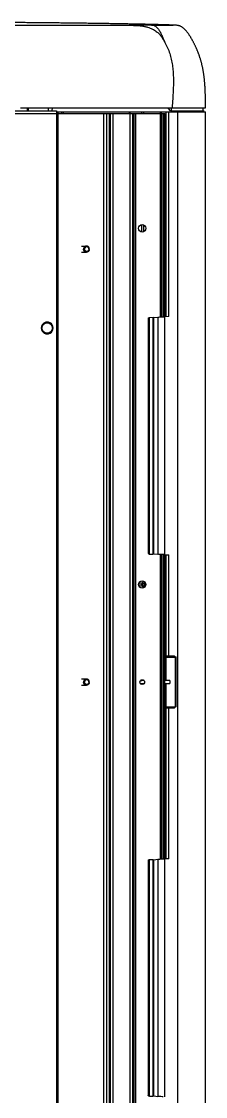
# Model space of a CAD drawing. Extents: x 544 to 914, y -40 to 56.
# Drawn here: x 645.799 to 645.923, y 27.341 to 28.065 of the extents above; entities that cross this region are included whole.
import ezdxf

# ---------------------------------------------------------------- set-up
doc = ezdxf.new("R2010")
doc.units = 0
doc.header["$LTSCALE"] = 0.5
doc.header["$MEASUREMENT"] = 0
doc.layers.get('0').update_dxf_attribs({"linetype": 'CONTINUOUS'})

# ---------------------------------------------------------------- blocks, each defined once
blk = doc.blocks.new('60k')
at = {"color": 1, "linetype": 'Continuous'}
for p, q in [((326.70579, -35.2721), (326.70579, -35.87335)), ((326.7076, -35.6989), (326.7076, -35.80025)), ((326.7096, -35.77604), (326.7096, -35.90086)), ((326.7076, -35.78061), (326.7096, -35.7806)), ((326.7076, -35.7807), (326.7096, -35.78069)), ((326.7096, -35.78119), (326.7076, -35.7812)), ((326.55782, -35.79203), (326.55782, -35.79591)), ((326.56483, -35.79203), (326.56483, -35.79591)), ((326.7096, -35.79456), (326.7076, -35.79455)), ((326.7096, -35.79464), (326.7076, -35.79463)), ((326.7096, -35.79723), (326.7076, -35.79722)), ((326.7076, -35.80025), (325.17473, -35.80025)), ((325.17654, -35.80141), (326.70579, -35.80141)), ((326.70579, -35.80149), (326.7068, -35.80149)), ((326.7068, -35.8037), (326.70579, -35.8037)), ((326.7068, -35.80481), (326.70579, -35.80481)), ((326.7068, -35.80025), (326.7068, -35.90085)), ((326.32081, -35.81716), (326.32081, -35.82048)), ((326.32495, -35.81716), (326.32495, -35.82048)), ((326.61235, -35.81715), (326.61235, -35.82048)), ((326.61649, -35.81716), (326.61649, -35.82048)), ((325.17654, -35.83231), (326.70579, -35.83231)), ((326.70579, -35.83402), (325.17654, -35.83402)), ((325.17654, -35.83602), (326.70579, -35.83602)), ((325.17654, -35.83672), (326.70579, -35.83672)), ((325.17654, -35.83852), (326.70579, -35.83852)), ((326.7068, -35.84928), (326.70579, -35.84928)), ((325.17654, -35.85005), (326.70579, -35.85005)), ((325.17654, -35.85184), (326.70579, -35.85184)), ((325.17654, -35.85263), (326.70579, -35.85263)), ((326.70579, -35.85363), (325.17654, -35.85363)), ((326.32188, -35.85685), (326.32188, -35.85934)), ((326.32388, -35.85934), (326.32388, -35.85685)), ((326.3865, -35.85676), (326.3907, -35.85676)), ((326.7068, -35.84976), (326.70579, -35.84976)), ((326.76595, -35.85431), (326.76595, -35.85424)), ((326.04404, -35.863), (326.04398, -35.86558)), ((326.04429, -35.86231), (326.04404, -35.863)), ((326.04404, -35.863), (326.20338, -35.863)), ((326.20313, -35.86231), (326.04429, -35.86231)), ((326.20306, -35.86222), (326.04435, -35.86222)), ((326.20313, -35.86231), (326.20338, -35.863)), ((326.20338, -35.863), (326.20343, -35.86558)), ((326.32132, -35.85775), (326.32174, -35.85775)), ((326.32175, -35.85696), (326.32174, -35.85775)), ((326.32174, -35.85775), (326.32174, -35.85922)), ((326.324, -35.85696), (326.32402, -35.85775)), ((326.32402, -35.85922), (326.32402, -35.85775)), ((326.32402, -35.85775), (326.32444, -35.85775)), ((326.38979, -35.85944), (326.38741, -35.85944)), ((326.40912, -35.863), (326.40906, -35.86558)), ((326.40937, -35.86231), (326.40912, -35.863)), ((326.40912, -35.863), (326.56846, -35.863)), ((326.56821, -35.86231), (326.40937, -35.86231)), ((326.56815, -35.86222), (326.40943, -35.86222)), ((326.56821, -35.86231), (326.56846, -35.863)), ((326.56846, -35.863), (326.56851, -35.86558)), ((326.63095, -35.85756), (326.62594, -35.85756)), ((326.6308, -35.85897), (326.6261, -35.85897)), ((326.7068, -35.85756), (326.70579, -35.85756)), ((326.7068, -35.85897), (326.70579, -35.85897)), ((326.04421, -35.86588), (326.04387, -35.86861)), ((326.20355, -35.86861), (326.04387, -35.86861)), ((326.04398, -35.86558), (326.20343, -35.86558)), ((326.04421, -35.86588), (326.20321, -35.86588)), ((326.2032, -35.86578), (326.20321, -35.86588)), ((326.20321, -35.86588), (326.20355, -35.86861)), ((326.20371, -35.87039), (326.40879, -35.87039)), ((326.20376, -35.87136), (326.40873, -35.87136)), ((326.40929, -35.86588), (326.40895, -35.86861)), ((326.56863, -35.86861), (326.40895, -35.86861)), ((326.40906, -35.86558), (326.56851, -35.86558)), ((326.40929, -35.86588), (326.56829, -35.86588)), ((326.56828, -35.86578), (326.56829, -35.86588)), ((326.56829, -35.86588), (326.56863, -35.86861)), ((326.56879, -35.87039), (326.70579, -35.87039)), ((326.56885, -35.87136), (326.70579, -35.87136)), ((326.70579, -35.87056), (326.7068, -35.87056)), ((326.70579, -35.87108), (326.7068, -35.87108)), ((326.20383, -35.87326), (326.04358, -35.87326)), ((326.20383, -35.87257), (326.40866, -35.87257)), ((326.20389, -35.87615), (326.20383, -35.87326)), ((326.20383, -35.87335), (326.40866, -35.87335)), ((326.20383, -35.87394), (326.20622, -35.87394)), ((326.20383, -35.87421), (326.30524, -35.87421)), ((326.20389, -35.87615), (326.30573, -35.87615)), ((326.20642, -35.87335), (326.20622, -35.87394)), ((326.30523, -35.87972), (326.30523, -35.87615)), ((326.30524, -35.87421), (326.30525, -35.87335)), ((326.30583, -35.87375), (326.30573, -35.87972)), ((326.30573, -35.87972), (326.30573, -35.87615)), ((326.30574, -35.8747), (326.30576, -35.87335)), ((326.30583, -35.87335), (326.30583, -35.87375)), ((326.30621, -35.87363), (326.30633, -35.87362)), ((326.30633, -35.87423), (326.30623, -35.88027)), ((326.30633, -35.87335), (326.30633, -35.87423)), ((326.30633, -35.87362), (326.32169, -35.87362)), ((326.30633, -35.87423), (326.3217, -35.87423)), ((326.32169, -35.87362), (326.32169, -35.87335)), ((326.32169, -35.87362), (326.32169, -35.87388)), ((326.32187, -35.87335), (326.32188, -35.8768)), ((326.32388, -35.8768), (326.32188, -35.8768)), ((326.32388, -35.8768), (326.32388, -35.87335)), ((326.32406, -35.87423), (326.32388, -35.8768)), ((326.32406, -35.87423), (326.33942, -35.87423)), ((326.32407, -35.87362), (326.33942, -35.87362)), ((326.33942, -35.87423), (326.33942, -35.87335)), ((326.33955, -35.87363), (326.33942, -35.87362)), ((326.33953, -35.88027), (326.33942, -35.87423)), ((326.33992, -35.87375), (326.33992, -35.87335)), ((326.34003, -35.87972), (326.33992, -35.87375)), ((326.34, -35.87335), (326.34002, -35.8747)), ((326.34003, -35.87615), (326.34003, -35.87972)), ((326.34003, -35.87615), (326.4086, -35.87615)), ((326.34051, -35.87335), (326.34052, -35.87421)), ((326.34052, -35.87421), (326.40866, -35.87421)), ((326.34053, -35.87615), (326.34053, -35.87972)), ((326.40607, -35.87335), (326.40627, -35.87394)), ((326.40627, -35.87394), (326.40866, -35.87394)), ((326.40866, -35.87326), (326.4086, -35.87615)), ((326.56891, -35.87326), (326.40866, -35.87326)), ((326.56891, -35.87257), (326.70579, -35.87257)), ((326.56897, -35.87615), (326.56891, -35.87326)), ((326.56891, -35.87335), (326.70579, -35.87335)), ((326.56891, -35.87394), (326.5713, -35.87394)), ((326.56891, -35.87421), (326.7068, -35.87421)), ((326.56897, -35.87615), (326.7068, -35.87615)), ((326.5715, -35.87335), (326.5713, -35.87394)), ((326.7076, -35.87731), (326.7091, -35.87581)), ((326.7076, -35.87731), (326.7076, -35.89936)), ((326.7076, -35.87781), (326.7096, -35.87781)), ((326.7096, -35.87581), (326.7091, -35.87581)), ((325.17573, -35.8822), (326.7068, -35.8822)), ((326.30523, -35.87972), (326.30573, -35.87972)), ((326.30623, -35.88076), (326.30623, -35.88027)), ((326.33953, -35.88027), (326.30623, -35.88027)), ((326.33953, -35.88076), (326.30623, -35.88076)), ((326.33953, -35.88076), (326.33953, -35.88027)), ((326.34053, -35.87972), (326.34003, -35.87972)), ((326.70745, -35.89761), (326.7068, -35.8976)), ((326.70785, -35.89941), (326.7068, -35.89941)), ((326.70745, -35.89747), (326.70745, -35.89761)), ((326.7076, -35.89937), (326.7096, -35.89937)), ((326.70785, -35.89937), (326.70785, -35.89941)), ((325.94167, -35.90086), (326.7068, -35.90086))]:
    blk.add_line(p, q, dxfattribs=at)
for points in [[(326.04421, -35.86588), (326.04422, -35.86578), (326.04423, -35.86566), (326.04423, -35.86558)], [(326.40929, -35.86588), (326.4093, -35.86578), (326.40931, -35.86566), (326.40931, -35.86558)], [(326.30524, -35.87421), (326.30537, -35.87423), (326.30549, -35.87428), (326.30559, -35.87435), (326.30567, -35.87445), (326.30572, -35.87457), (326.30574, -35.8747)], [(326.30583, -35.87375), (326.30585, -35.87371), (326.3059, -35.87368), (326.30598, -35.87366), (326.30609, -35.87364), (326.30621, -35.87363)], [(326.30633, -35.87423), (326.30621, -35.87421), (326.30608, -35.87417), (326.30598, -35.87409), (326.3059, -35.87399), (326.30585, -35.87387), (326.30583, -35.87375)], [(326.32169, -35.87388), (326.32169, -35.874), (326.32169, -35.87411), (326.32169, -35.87418), (326.3217, -35.87423)], [(326.32406, -35.87423), (326.32406, -35.87418), (326.32407, -35.87411), (326.32407, -35.874), (326.32407, -35.87388), (326.32407, -35.87376), (326.32407, -35.87335)], [(326.33992, -35.87375), (326.33991, -35.87387), (326.33986, -35.87399), (326.33978, -35.87409), (326.33967, -35.87417), (326.33955, -35.87421), (326.33942, -35.87423)], [(326.33992, -35.87375), (326.33991, -35.87371), (326.33986, -35.87368), (326.33978, -35.87366), (326.33967, -35.87364), (326.33955, -35.87363)], [(326.34052, -35.87421), (326.34039, -35.87423), (326.34027, -35.87428), (326.34017, -35.87435), (326.34009, -35.87445), (326.34004, -35.87457), (326.34002, -35.8747)], [(326.75495, -35.87267), (326.75495, -35.87273), (326.75495, -35.87279), (326.75496, -35.87285), (326.75497, -35.87291)], [(326.30623, -35.88027), (326.30609, -35.88025), (326.30597, -35.88019), (326.30587, -35.8801), (326.30579, -35.87999), (326.30574, -35.87986), (326.30573, -35.87972)], [(326.34003, -35.87972), (326.34001, -35.87986), (326.33997, -35.87999), (326.33989, -35.8801), (326.33979, -35.88019), (326.33966, -35.88025), (326.33953, -35.88027)]]:
    blk.add_lwpolyline(points, dxfattribs=at)
for centre, radius in [((326.56132, -35.79397), 0.00351), ((326.32288, -35.8581), 0.0016), ((326.3886, -35.85811), 0.0025), ((326.62845, -35.85811), 0.0025)]:
    blk.add_circle(centre, radius, dxfattribs=at)
for start, end in [(28.95502, 151.04498), (153, 207), (208.95502, 331.04498), (333, 27)]:
    blk.add_arc((326.56132, -35.79397), 0.00401, start, end, dxfattribs=at)
for points in [[(326.76512, -35.27311), (326.76514, -35.29241), (326.76517, -35.31991), (326.7652, -35.39241), (326.76523, -35.57856), (326.76516, -35.84937)], [(326.76598, -35.85266), (326.76606, -35.84848), (326.76614, -35.84425), (326.76621, -35.83997), (326.76628, -35.83566), (326.76634, -35.83134), (326.76641, -35.82699), (326.76647, -35.82265), (326.76652, -35.8183), (326.76658, -35.81397), (326.76663, -35.80964), (326.76668, -35.80534), (326.76673, -35.80106), (326.76677, -35.79681), (326.76682, -35.7926), (326.76686, -35.78842), (326.7669, -35.78428), (326.76694, -35.78018), (326.76697, -35.77612), (326.76701, -35.77212), (326.76704, -35.76816), (326.76707, -35.76425), (326.7671, -35.7604), (326.76713, -35.75659), (326.76716, -35.75284), (326.76718, -35.74914), (326.76721, -35.7455), (326.76723, -35.74191), (326.76726, -35.73838), (326.76728, -35.7349), (326.7673, -35.73147), (326.76732, -35.7281), (326.76734, -35.72478), (326.76736, -35.72151), (326.76737, -35.71829), (326.76739, -35.71512), (326.76741, -35.712), (326.76742, -35.70893), (326.76744, -35.70591), (326.76745, -35.70293), (326.76746, -35.69999), (326.76748, -35.6971), (326.76749, -35.69425), (326.7675, -35.69144), (326.76751, -35.68866), (326.76752, -35.68593), (326.76753, -35.68322), (326.76754, -35.68055), (326.76755, -35.67792), (326.76756, -35.67531), (326.76757, -35.67273), (326.76758, -35.67018), (326.76759, -35.66765), (326.76759, -35.66514), (326.7676, -35.66265), (326.76761, -35.66019), (326.76762, -35.65774), (326.76762, -35.6553), (326.76763, -35.65288), (326.76764, -35.65047), (326.76764, -35.64807), (326.76765, -35.64568), (326.76765, -35.64329), (326.76766, -35.64091), (326.76766, -35.63852), (326.76767, -35.63614), (326.76767, -35.63376), (326.76768, -35.63137), (326.76768, -35.62898), (326.76769, -35.62659), (326.76769, -35.62418), (326.76769, -35.62176), (326.7677, -35.61933), (326.7677, -35.61688), (326.7677, -35.61442), (326.76771, -35.61194), (326.76771, -35.60945), (326.76771, -35.60693), (326.76772, -35.60439), (326.76772, -35.60182), (326.76772, -35.59923), (326.76772, -35.59661), (326.76772, -35.59396), (326.76773, -35.59128), (326.76773, -35.58856), (326.76773, -35.58582), (326.76773, -35.58303), (326.76773, -35.58022), (326.76773, -35.57736), (326.76773, -35.57446), (326.76773, -35.57153), (326.76773, -35.56857), (326.76773, -35.56563), (326.76773, -35.56269), (326.76772, -35.55976), (326.76772, -35.55684), (326.76772, -35.55393), (326.76772, -35.55102), (326.76772, -35.54812), (326.76771, -35.54522), (326.76771, -35.54233), (326.76771, -35.53945), (326.7677, -35.53657), (326.7677, -35.5337), (326.76769, -35.53084), (326.76769, -35.52798), (326.76769, -35.52513), (326.76768, -35.52228), (326.76768, -35.51944), (326.76767, -35.5166), (326.76766, -35.51377), (326.76766, -35.51094), (326.76765, -35.50812), (326.76764, -35.50531), (326.76764, -35.5025), (326.76763, -35.49969), (326.76762, -35.49689), (326.76761, -35.4941), (326.76761, -35.49131), (326.7676, -35.48852), (326.76759, -35.48574), (326.76758, -35.48297), (326.76757, -35.4802), (326.76756, -35.47743), (326.76755, -35.47467), (326.76754, -35.47192), (326.76753, -35.46917), (326.76752, -35.46642), (326.76751, -35.46368), (326.7675, -35.46095), (326.76749, -35.45822), (326.76747, -35.45549), (326.76746, -35.45277), (326.76745, -35.45006), (326.76744, -35.44735), (326.76742, -35.44465), (326.76741, -35.44195), (326.7674, -35.43926), (326.76738, -35.43657), (326.76737, -35.43389), (326.76735, -35.43122), (326.76734, -35.42855), (326.76732, -35.42589), (326.76731, -35.42324), (326.76729, -35.42059), (326.76727, -35.41795), (326.76726, -35.41532), (326.76724, -35.4127), (326.76722, -35.41008), (326.7672, -35.40747), (326.76718, -35.40487), (326.76717, -35.40228), (326.76715, -35.3997), (326.76713, -35.39712), (326.76711, -35.39456), (326.76709, -35.392), (326.76707, -35.38945), (326.76705, -35.38692), (326.76703, -35.38439), (326.767, -35.38188), (326.76698, -35.37938), (326.76696, -35.37688), (326.76694, -35.3744), (326.76691, -35.37192), (326.76689, -35.36945), (326.76687, -35.36699), (326.76684, -35.36454), (326.76682, -35.3621), (326.76679, -35.35966), (326.76676, -35.35724), (326.76674, -35.35482), (326.76671, -35.35241), (326.76668, -35.35001), (326.76666, -35.34762), (326.76663, -35.34524), (326.7666, -35.34287), (326.76657, -35.34051), (326.76654, -35.33817), (326.76651, -35.33583), (326.76648, -35.33351), (326.76645, -35.3312), (326.76642, -35.32891), (326.76638, -35.32663), (326.76635, -35.32437), (326.76632, -35.32212), (326.76628, -35.3199), (326.76625, -35.31769), (326.76621, -35.3155), (326.76618, -35.31333), (326.76614, -35.31118), (326.7661, -35.30905), (326.76607, -35.30694), (326.76603, -35.30484), (326.76599, -35.30277), (326.76594, -35.30072), (326.7659, -35.29869), (326.76586, -35.29669), (326.76581, -35.29472), (326.76577, -35.29277), (326.76572, -35.29086), (326.76567, -35.28899), (326.76562, -35.28715), (326.76557, -35.28535), (326.76552, -35.28359), (326.76546, -35.28189), (326.76541, -35.28024), (326.76536, -35.27866), (326.7653, -35.27716), (326.76525, -35.27576), (326.76521, -35.27459), (326.76518, -35.27377), (326.76516, -35.27328), (326.76516, -35.27311)], [(326.32081, -35.82048), (326.32085, -35.8201), (326.32097, -35.81974), (326.32116, -35.8194), (326.32142, -35.81911), (326.32173, -35.81887), (326.32209, -35.81869), (326.32248, -35.81858), (326.32288, -35.81854)], [(326.32288, -35.82243), (326.32248, -35.82239), (326.32209, -35.82228), (326.32173, -35.8221), (326.32142, -35.82186), (326.32116, -35.82156), (326.32097, -35.82123), (326.32085, -35.82086), (326.32081, -35.82048)], [(326.32288, -35.82213), (326.32253, -35.82209), (326.3222, -35.82198), (326.3219, -35.82181), (326.32165, -35.82157), (326.32147, -35.82129), (326.32135, -35.82098), (326.32131, -35.82065), (326.32135, -35.82033), (326.32147, -35.82001), (326.32165, -35.81973), (326.3219, -35.8195), (326.3222, -35.81933), (326.32253, -35.81922), (326.32288, -35.81918)], [(326.32495, -35.82048), (326.32491, -35.8201), (326.32479, -35.81974), (326.3246, -35.8194), (326.32434, -35.81911), (326.32403, -35.81887), (326.32367, -35.81869), (326.32328, -35.81858), (326.32288, -35.81854)], [(326.32288, -35.82213), (326.32323, -35.82209), (326.32356, -35.82198), (326.32386, -35.82181), (326.3241, -35.82157), (326.32429, -35.82129), (326.32441, -35.82098), (326.32445, -35.82065), (326.32441, -35.82033), (326.32429, -35.82001), (326.3241, -35.81973), (326.32386, -35.8195), (326.32356, -35.81933), (326.32323, -35.81922), (326.32288, -35.81918)], [(326.32288, -35.82243), (326.32328, -35.82239), (326.32367, -35.82228), (326.32403, -35.8221), (326.32434, -35.82186), (326.3246, -35.82156), (326.32479, -35.82123), (326.32491, -35.82086), (326.32495, -35.82048)], [(326.61235, -35.82048), (326.61239, -35.8201), (326.61251, -35.81974), (326.6127, -35.8194), (326.61296, -35.81911), (326.61327, -35.81887), (326.61363, -35.81869), (326.61402, -35.81858), (326.61442, -35.81854)], [(326.61442, -35.82243), (326.61402, -35.82239), (326.61363, -35.82228), (326.61327, -35.8221), (326.61296, -35.82186), (326.6127, -35.82156), (326.61251, -35.82123), (326.61239, -35.82086), (326.61235, -35.82048)], [(326.61442, -35.82213), (326.61407, -35.82209), (326.61374, -35.82198), (326.61345, -35.82181), (326.6132, -35.82157), (326.61301, -35.82129), (326.61289, -35.82098), (326.61286, -35.82065), (326.61289, -35.82033), (326.61301, -35.82001), (326.6132, -35.81973), (326.61345, -35.8195), (326.61374, -35.81933), (326.61407, -35.81922), (326.61442, -35.81918)], [(326.61649, -35.82048), (326.61645, -35.8201), (326.61633, -35.81974), (326.61614, -35.8194), (326.61589, -35.81911), (326.61557, -35.81887), (326.61521, -35.81869), (326.61483, -35.81858), (326.61442, -35.81854)], [(326.61442, -35.82213), (326.61477, -35.82209), (326.6151, -35.82198), (326.6154, -35.82181), (326.61565, -35.82157), (326.61584, -35.82129), (326.61595, -35.82098), (326.61599, -35.82065), (326.61595, -35.82033), (326.61584, -35.82001), (326.61565, -35.81973), (326.6154, -35.8195), (326.6151, -35.81933), (326.61477, -35.81922), (326.61442, -35.81918)], [(326.61442, -35.82243), (326.61483, -35.82239), (326.61521, -35.82228), (326.61557, -35.8221), (326.61589, -35.82186), (326.61614, -35.82156), (326.61633, -35.82123), (326.61645, -35.82086), (326.61649, -35.82048)], [(326.76516, -35.84937), (326.76514, -35.85225), (326.76504, -35.85493), (326.76482, -35.85739), (326.76445, -35.85962), (326.76395, -35.86162), (326.76334, -35.86342), (326.76264, -35.86502), (326.76188, -35.86642), (326.76106, -35.86762), (326.76023, -35.86864), (326.75939, -35.86951), (326.75854, -35.87027), (326.75767, -35.87094), (326.75677, -35.87156), (326.75585, -35.87214), (326.75495, -35.87267)], [(326.76524, -35.86435), (326.76522, -35.86005), (326.76519, -35.85506), (326.76516, -35.84937)], [(326.76524, -35.86435), (326.76526, -35.87017), (326.76526, -35.87439), (326.76526, -35.87697), (326.76526, -35.87839), (326.76526, -35.87893), (326.76534, -35.87733), (326.76542, -35.87481), (326.76554, -35.87086), (326.7657, -35.86532), (326.76587, -35.85802), (326.76595, -35.85455)], [(326.76576, -35.86273), (326.76578, -35.86227), (326.76579, -35.86171), (326.7658, -35.86116), (326.76581, -35.86062), (326.76583, -35.8601), (326.76584, -35.85958), (326.76585, -35.85907), (326.76586, -35.85857), (326.76587, -35.85809), (326.76588, -35.85761), (326.76589, -35.85713), (326.7659, -35.85667), (326.76591, -35.85613), (326.76592, -35.85595)], [(326.76595, -35.85431), (326.76598, -35.85266)], [(326.76595, -35.85455), (326.76595, -35.85431)], [(326.04429, -35.86231), (326.04434, -35.86223)], [(326.04434, -35.86223), (326.04435, -35.86223)], [(326.20308, -35.86221), (326.20313, -35.86231)], [(326.38626, -35.85898), (326.38672, -35.85843)], [(326.38672, -35.85843), (326.38687, -35.8583), (326.38799, -35.85778)], [(326.38683, -35.85996), (326.38728, -35.85903), (326.38769, -35.8587)], [(326.38783, -35.85969), (326.38719, -35.85915)], [(326.38769, -35.8587), (326.38794, -35.85858)], [(326.3886, -35.8599), (326.3882, -35.85984), (326.38783, -35.85969)], [(326.38794, -35.85858), (326.3882, -35.8585), (326.38926, -35.85858)], [(326.38799, -35.85778), (326.38922, -35.85778)], [(326.38938, -35.85972), (326.3886, -35.8599)], [(326.38922, -35.85778), (326.39033, -35.8583), (326.39048, -35.85843)], [(326.38926, -35.85858), (326.3895, -35.85871)], [(326.39004, -35.85917), (326.38972, -35.85951), (326.38938, -35.85972)], [(326.3895, -35.85871), (326.39037, -35.85996)], [(326.39048, -35.85843), (326.39094, -35.85898)], [(326.40937, -35.86231), (326.40942, -35.86223)], [(326.40942, -35.86223), (326.40943, -35.86223)], [(326.56816, -35.86221), (326.56821, -35.86231)], [(326.76568, -35.86595), (326.76569, -35.86575), (326.7657, -35.86522), (326.76572, -35.86469), (326.76573, -35.86418), (326.76574, -35.86369), (326.76575, -35.8632), (326.76576, -35.86273)], [(326.04361, -35.87237), (326.04364, -35.87151), (326.04374, -35.86992), (326.04387, -35.86861)], [(326.20355, -35.86861), (326.20368, -35.86992), (326.20377, -35.87151), (326.20381, -35.87237)], [(326.40869, -35.87237), (326.40872, -35.87151), (326.40882, -35.86992), (326.40895, -35.86861)], [(326.56863, -35.86861), (326.56876, -35.86992), (326.56885, -35.87151), (326.56889, -35.87237)], [(326.7096, -35.90087), (326.7098, -35.90086), (326.71091, -35.90086), (326.712, -35.90085), (326.71309, -35.90084), (326.71416, -35.90083), (326.71522, -35.90081), (326.71627, -35.90079), (326.7173, -35.90077), (326.71833, -35.90074), (326.71935, -35.90071), (326.72036, -35.90067), (326.72136, -35.90063), (326.72235, -35.90058), (326.72333, -35.90053), (326.7243, -35.90047), (326.72526, -35.9004), (326.72621, -35.90033), (326.72715, -35.90025), (326.72808, -35.90016), (326.72901, -35.90007), (326.72992, -35.89997), (326.73082, -35.89986), (326.73171, -35.89974), (326.73259, -35.89961), (326.73347, -35.89948), (326.73433, -35.89933), (326.73519, -35.89918), (326.73604, -35.89901), (326.73689, -35.89884), (326.73773, -35.89865), (326.73856, -35.89846), (326.73938, -35.89826), (326.7402, -35.89805), (326.741, -35.89782), (326.7418, -35.89759), (326.74259, -35.89736), (326.74337, -35.89711), (326.74414, -35.89685), (326.74491, -35.89659), (326.74567, -35.89631), (326.74643, -35.89603), (326.74718, -35.89574), (326.74792, -35.89544), (326.74865, -35.89514), (326.74938, -35.89482), (326.7501, -35.8945), (326.75082, -35.89418), (326.75152, -35.89385), (326.75221, -35.89351), (326.7529, -35.89317), (326.75357, -35.89282), (326.75423, -35.89247), (326.75488, -35.89212), (326.75552, -35.89176), (326.75614, -35.8914), (326.75676, -35.89104), (326.75737, -35.89067), (326.75797, -35.89029), (326.75857, -35.8899), (326.75915, -35.8895), (326.75973, -35.88909), (326.7603, -35.88867), (326.76085, -35.88824), (326.76138, -35.88779), (326.7619, -35.88734), (326.7624, -35.88687), (326.76286, -35.88639), (326.76329, -35.88589), (326.76369, -35.88537), (326.76405, -35.88483), (326.76436, -35.88428), (326.76461, -35.88372), (326.76481, -35.88317), (326.76496, -35.88263), (326.76506, -35.88212), (326.76516, -35.88134), (326.76521, -35.88073), (326.76524, -35.88022), (326.76526, -35.87969), (326.76528, -35.87917), (326.7653, -35.87869), (326.76532, -35.87817), (326.76533, -35.87763), (326.76535, -35.87716), (326.76537, -35.87667), (326.76538, -35.87616), (326.7654, -35.87563), (326.76542, -35.87509), (326.76544, -35.87453), (326.76545, -35.87396), (326.76547, -35.87349), (326.76548, -35.87302), (326.7655, -35.87253), (326.76551, -35.87204), (326.76553, -35.87155), (326.76554, -35.87104), (326.76556, -35.87053), (326.76557, -35.87002), (326.76559, -35.8695), (326.7656, -35.86897), (326.76562, -35.86844), (326.76563, -35.86791), (326.76564, -35.86737), (326.76566, -35.86683), (326.76567, -35.86629), (326.76568, -35.86595)], [(326.75519, -35.87281), (326.75564, -35.87263), (326.75609, -35.87244), (326.75652, -35.87226), (326.757, -35.87204), (326.75751, -35.87181), (326.758, -35.87159), (326.75846, -35.87137), (326.75904, -35.87108)], [(326.75904, -35.87108), (326.75972, -35.87073)], [(326.76492, -35.86651), (326.7646, -35.8671), (326.76421, -35.86761), (326.76377, -35.86806), (326.76333, -35.86845), (326.76289, -35.8688), (326.76248, -35.86909), (326.76177, -35.86956), (326.76117, -35.86993), (326.76065, -35.87023), (326.76022, -35.87047), (326.75972, -35.87073)], [(326.76492, -35.86651), (326.76518, -35.86546)], [(326.76518, -35.86546), (326.7652, -35.8652), (326.76524, -35.86435)], [(326.20381, -35.87237), (326.20383, -35.87326)], [(326.30523, -35.87493), (326.30523, -35.87461), (326.30524, -35.87421)], [(326.30523, -35.87615), (326.30523, -35.87493)], [(326.30573, -35.87615), (326.30574, -35.87499), (326.30574, -35.8747)], [(326.34002, -35.8747), (326.34003, -35.87615)], [(326.34052, -35.87421), (326.34053, -35.87531), (326.34053, -35.87615)], [(326.40866, -35.87326), (326.40869, -35.87237)], [(326.56889, -35.87237), (326.56891, -35.87326)], [(326.75367, -35.87341), (326.75005, -35.8752), (326.74621, -35.87666), (326.74226, -35.87775), (326.73828, -35.87849), (326.73427, -35.87894), (326.73015, -35.87915), (326.72577, -35.87917), (326.721, -35.87902), (326.71567, -35.87872), (326.7096, -35.87829)], [(326.75495, -35.87267), (326.75432, -35.87304), (326.75367, -35.87341)], [(326.75497, -35.87291), (326.75368, -35.87341)], [(326.75497, -35.87291), (326.75519, -35.87281)], [(326.30623, -35.88076), (326.30523, -35.87972)], [(326.33981, -35.8807), (326.33953, -35.88076)], [(326.34053, -35.87972), (326.33981, -35.8807)], [(326.7068, -35.89747), (326.70735, -35.89747)], [(326.70745, -35.89747), (326.70735, -35.89747)], [(326.7076, -35.89747), (326.70745, -35.89747)]]:
    blk.add_spline(points, degree=3, dxfattribs=at)

msp = doc.modelspace()

# ---------------------------------------------------------------- block references
at = {"rotation": 90}
msp.add_blockref('60k', (610.02191, -298.70274), dxfattribs=at)

doc.saveas('drawing.dxf')
